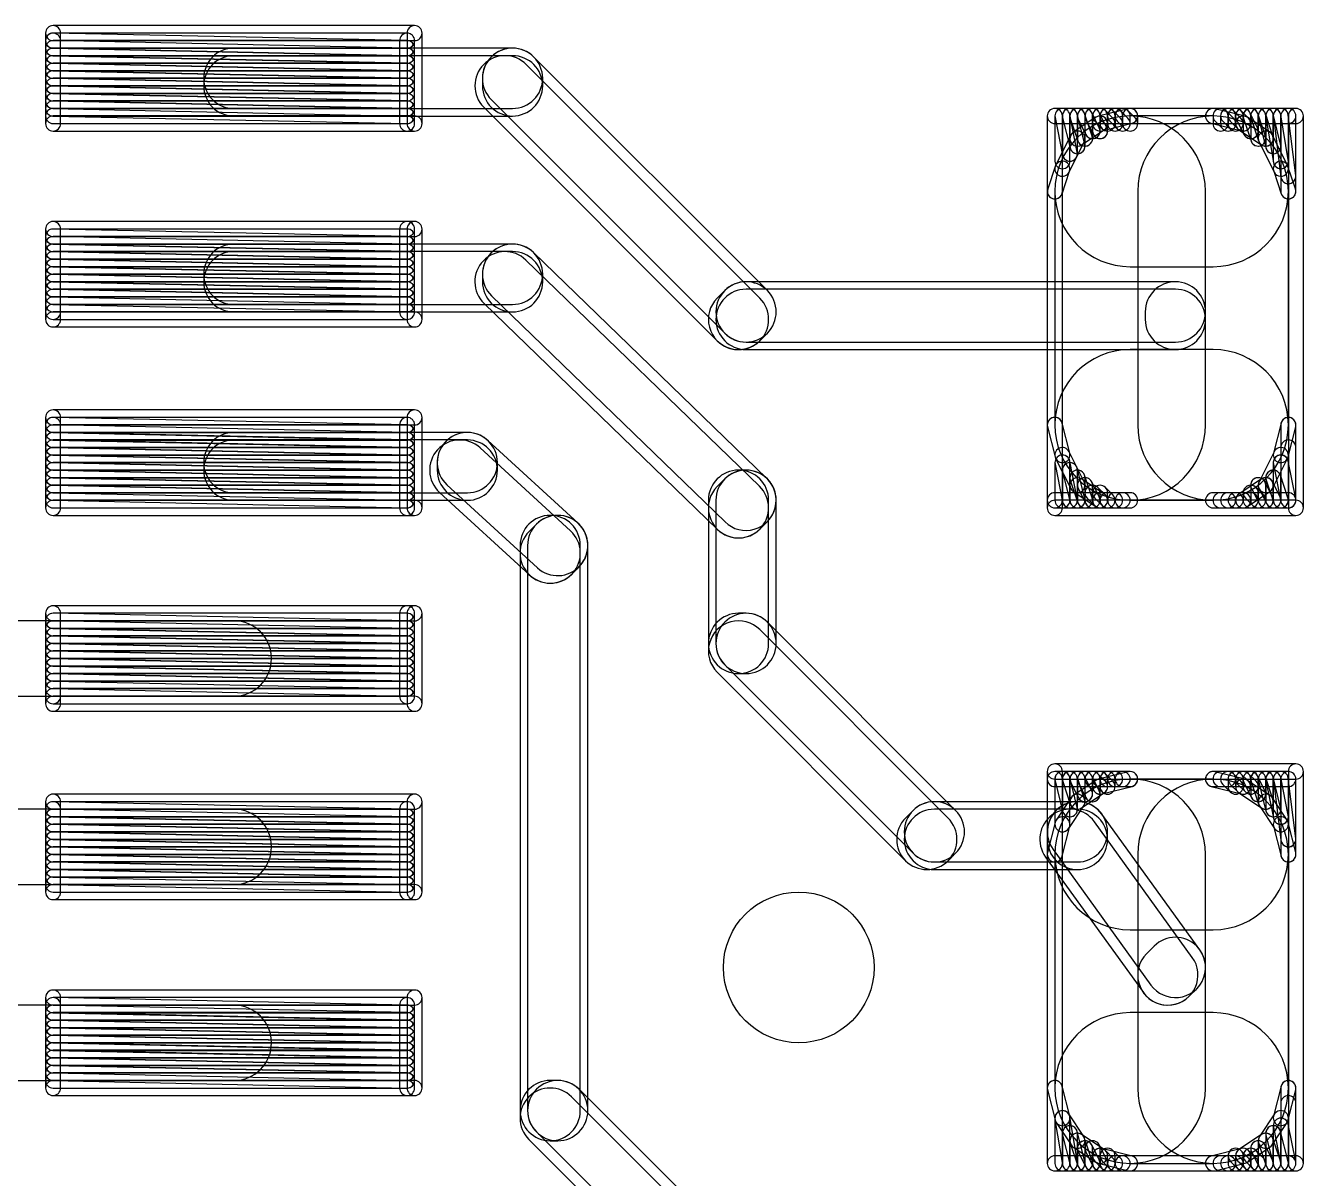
# Model space of a CAD drawing. Extents: x 2.7 to 76.1, y 3.1 to 47.6.
# Drawn here: x 13.598 to 17.907, y 15.383 to 19.269 of the extents above; entities that cross this region are included whole.
import ezdxf

# ---------------------------------------------------------------- set-up
doc = ezdxf.new("R2010")
doc.units = 0

msp = doc.modelspace()

# ---------------------------------------------------------------- linework, layer by layer
for points in [[(14.9098, 19.2691), (13.6906, 19.2691, 1), (13.6906, 19.21825), (14.9098, 19.21825, 1)], [(13.665175, 19.243675), (13.665175, 18.938875, 1), (13.716025, 18.938875), (13.716025, 19.243675, 1)], [(14.935225, 18.938875), (14.935225, 19.243675, 1), (14.884375, 19.243675), (14.884375, 18.938875, 1)], [(14.88494, 19.21829), (13.69114, 19.24369, 1), (13.690055, 19.192855), (14.883855, 19.167455, 1)], [(13.6906, 19.19285), (14.8844, 19.19285, 1), (14.8844, 19.2437), (13.6906, 19.2437, 1)], [(14.8844, 19.2437), (13.6906, 19.2437, 1), (13.6906, 19.19285), (14.8844, 19.19285, 1)], [(13.665175, 19.218275), (13.665175, 18.938875, 1), (13.716025, 18.938875), (13.716025, 19.218275, 1)], [(14.909825, 18.938875), (14.909825, 19.218275, 1), (14.858975, 19.218275), (14.858975, 18.938875, 1)], [(14.88494, 19.19289), (13.69114, 19.21829, 1), (13.690055, 19.167455), (14.883855, 19.142055, 1)], [(14.88494, 19.16749), (13.69114, 19.19289, 1), (13.690055, 19.142055), (14.883855, 19.116655, 1)], [(13.6906, 19.16745), (14.8844, 19.16745, 1), (14.8844, 19.2183), (13.6906, 19.2183, 1)], [(13.6906, 19.14205), (14.8844, 19.14205, 1), (14.8844, 19.1929), (13.6906, 19.1929, 1)], [(15.24, 19.1929), (14.3002, 19.1929, 1), (14.3002, 18.98965), (15.24, 18.98965, 1)], [(15.341625, 19.065875), (15.341625, 19.091275, 1), (15.138375, 19.091275), (15.138375, 19.065875, 1)], [(16.099255, 18.37573), (15.311855, 19.16313, 1), (15.16814, 19.019415), (15.95554, 18.232015, 1)], [(14.88494, 19.14209), (13.69114, 19.16749, 1), (13.690055, 19.116655), (14.883855, 19.091255, 1)], [(14.88494, 19.11669), (13.69114, 19.14209, 1), (13.690055, 19.091255), (14.883855, 19.065855, 1)], [(13.6906, 19.11665), (14.8844, 19.11665, 1), (14.8844, 19.1675), (13.6906, 19.1675, 1)], [(13.6906, 19.09125), (14.8844, 19.09125, 1), (14.8844, 19.1421), (13.6906, 19.1421, 1)], [(14.3002, 18.96425), (15.24, 18.96425, 1), (15.24, 19.1675), (14.3002, 19.1675, 1)], [(15.14274, 18.994015), (15.93014, 18.206615, 1), (16.073855, 18.35033), (15.286455, 19.13773, 1)], [(14.88494, 19.09129), (13.69114, 19.11669, 1), (13.690055, 19.065855), (14.883855, 19.040455, 1)], [(14.88494, 19.06589), (13.69114, 19.09129, 1), (13.690055, 19.040455), (14.883855, 19.015055, 1)], [(13.6906, 19.06585), (14.8844, 19.06585, 1), (14.8844, 19.1167), (13.6906, 19.1167, 1)], [(13.6906, 19.04045), (14.8844, 19.04045, 1), (14.8844, 19.0913), (13.6906, 19.0913, 1)], [(14.88494, 19.04049), (13.69114, 19.06589, 1), (13.690055, 19.015055), (14.883855, 18.989655, 1)], [(13.6906, 19.01505), (14.8844, 19.01505, 1), (14.8844, 19.0659), (13.6906, 19.0659, 1)], [(14.88494, 19.01509), (13.69114, 19.04049, 1), (13.690055, 18.989655), (14.883855, 18.964255, 1)], [(14.88494, 18.98969), (13.69114, 19.01509, 1), (13.690055, 18.964255), (14.883855, 18.938855, 1)], [(13.6906, 18.98965), (14.8844, 18.98965, 1), (14.8844, 19.0405), (13.6906, 19.0405, 1)], [(13.6906, 18.96425), (14.8844, 18.96425, 1), (14.8844, 19.0151), (13.6906, 19.0151, 1)], [(13.6906, 18.93885), (14.8844, 18.93885, 1), (14.8844, 18.9897), (13.6906, 18.9897, 1)], [(13.6906, 18.91345), (14.8844, 18.91345, 1), (14.8844, 18.9643), (13.6906, 18.9643, 1)], [(13.6906, 18.91345), (14.9098, 18.91345, 1), (14.9098, 18.9643), (13.6906, 18.9643, 1)], [(17.3228, 18.9897), (17.0688, 18.9897, 1), (17.0688, 18.93885), (17.3228, 18.93885, 1)], [(17.043375, 18.964275), (17.043375, 18.710275, 1), (17.094225, 18.710275), (17.094225, 18.964275, 1)], [(17.8816, 18.9897), (17.0688, 18.9897, 1), (17.0688, 18.93885), (17.8816, 18.93885, 1)], [(17.043375, 18.964275), (17.043375, 17.643475, 1), (17.094225, 17.643475), (17.094225, 18.964275, 1)], [(17.069265, 18.959285), (17.094665, 18.832285, 1), (17.14453, 18.84226), (17.11913, 18.96926, 1)], [(17.119625, 18.811875), (17.119625, 18.964275, 1), (17.068775, 18.964275), (17.068775, 18.811875, 1)], [(17.6022, 18.9643), (17.3228, 18.9643, 1), (17.3228, 18.45625), (17.6022, 18.45625, 1)], [(17.068775, 18.710275), (17.068775, 17.922875, 1), (17.576825, 17.922875), (17.576825, 18.710275, 1)], [(17.09493, 18.958105), (17.12033, 18.856505, 1), (17.169665, 18.86884), (17.144265, 18.97044, 1)], [(17.145025, 18.837275), (17.145025, 18.964275, 1), (17.094175, 18.964275), (17.094175, 18.837275, 1)], [(17.120875, 18.95623), (17.146275, 18.88003, 1), (17.19452, 18.896115), (17.16912, 18.972315, 1)], [(17.170425, 18.862675), (17.170425, 18.964275, 1), (17.119575, 18.964275), (17.119575, 18.862675, 1)], [(17.1591, 18.86692), (17.2353, 18.91772, 1), (17.207095, 18.960025), (17.130895, 18.909225, 1)], [(17.147655, 18.9529), (17.173055, 18.9021, 1), (17.21854, 18.924845), (17.19314, 18.975645, 1)], [(17.195825, 18.888075), (17.195825, 18.964275, 1), (17.144975, 18.964275), (17.144975, 18.888075, 1)], [(17.173055, 18.9529), (17.198455, 18.9021, 1), (17.24394, 18.924845), (17.21854, 18.975645, 1)], [(17.221225, 18.913475), (17.221225, 18.964275, 1), (17.170375, 18.964275), (17.170375, 18.913475, 1)], [(17.227365, 18.914205), (17.328965, 18.939605, 1), (17.31663, 18.98894), (17.21503, 18.96354, 1)], [(17.20322, 18.946295), (17.22862, 18.920895, 1), (17.264575, 18.95685), (17.239175, 18.98225, 1)], [(17.246625, 18.913475), (17.246625, 18.964275, 1), (17.195775, 18.964275), (17.195775, 18.913475, 1)], [(17.22862, 18.946295), (17.25402, 18.920895, 1), (17.289975, 18.95685), (17.264575, 18.98225, 1)], [(17.272025, 18.938875), (17.272025, 18.964275, 1), (17.221175, 18.964275), (17.221175, 18.938875, 1)], [(17.25402, 18.946295), (17.27942, 18.920895, 1), (17.315375, 18.95685), (17.289975, 18.98225, 1)], [(17.297425, 18.938875), (17.297425, 18.964275, 1), (17.246575, 18.964275), (17.246575, 18.938875, 1)], [(17.27942, 18.946295), (17.30482, 18.920895, 1), (17.340775, 18.95685), (17.315375, 18.98225, 1)], [(17.322825, 18.938875), (17.322825, 18.964275, 1), (17.271975, 18.964275), (17.271975, 18.938875, 1)], [(17.348225, 18.938875), (17.348225, 18.964275, 1), (17.297375, 18.964275), (17.297375, 18.938875, 1)], [(17.856225, 17.922875), (17.856225, 18.710275, 1), (17.348175, 18.710275), (17.348175, 17.922875, 1)], [(17.59603, 18.939605), (17.69763, 18.914205, 1), (17.709965, 18.96354), (17.608365, 18.98894, 1)], [(17.8562, 18.9897), (17.6022, 18.9897, 1), (17.6022, 18.93885), (17.8562, 18.93885, 1)], [(17.60962, 18.946295), (17.63502, 18.920895, 1), (17.670975, 18.95685), (17.645575, 18.98225, 1)], [(17.653025, 18.938875), (17.653025, 18.964275, 1), (17.602175, 18.964275), (17.602175, 18.938875, 1)], [(17.63502, 18.946295), (17.66042, 18.920895, 1), (17.696375, 18.95685), (17.670975, 18.98225, 1)], [(17.678425, 18.938875), (17.678425, 18.964275, 1), (17.627575, 18.964275), (17.627575, 18.938875, 1)], [(17.66042, 18.946295), (17.68582, 18.920895, 1), (17.721775, 18.95685), (17.696375, 18.98225, 1)], [(17.703825, 18.938875), (17.703825, 18.964275, 1), (17.652975, 18.964275), (17.652975, 18.938875, 1)], [(17.681055, 18.9529), (17.706455, 18.9021, 1), (17.75194, 18.924845), (17.72654, 18.975645, 1)], [(17.729225, 18.938875), (17.729225, 18.964275, 1), (17.678375, 18.964275), (17.678375, 18.938875, 1)], [(17.689695, 18.91772), (17.765895, 18.86692, 1), (17.7941, 18.909225), (17.7179, 18.960025, 1)], [(17.705075, 18.95623), (17.730475, 18.88003, 1), (17.77872, 18.896115), (17.75332, 18.972315, 1)], [(17.754625, 18.913475), (17.754625, 18.964275, 1), (17.703775, 18.964275), (17.703775, 18.913475, 1)], [(17.730475, 18.95623), (17.755875, 18.88003, 1), (17.80412, 18.896115), (17.77872, 18.972315, 1)], [(17.780025, 18.888075), (17.780025, 18.964275, 1), (17.729175, 18.964275), (17.729175, 18.888075, 1)], [(17.75533, 18.958105), (17.78073, 18.856505, 1), (17.830065, 18.86884), (17.804665, 18.97044, 1)], [(17.805425, 18.888075), (17.805425, 18.964275, 1), (17.754575, 18.964275), (17.754575, 18.888075, 1)], [(17.78032, 18.960095), (17.80572, 18.807695, 1), (17.855875, 18.81605), (17.830475, 18.96845, 1)], [(17.830825, 18.862675), (17.830825, 18.964275, 1), (17.779975, 18.964275), (17.779975, 18.862675, 1)], [(17.80557, 18.96112), (17.83097, 18.75792, 1), (17.881425, 18.764225), (17.856025, 18.967425, 1)], [(17.856225, 18.811875), (17.856225, 18.964275, 1), (17.805375, 18.964275), (17.805375, 18.811875, 1)], [(17.881625, 18.761075), (17.881625, 18.964275, 1), (17.830775, 18.964275), (17.830775, 18.761075, 1)], [(17.881625, 18.710275), (17.881625, 18.964275, 1), (17.830775, 18.964275), (17.830775, 18.710275, 1)], [(17.907025, 17.643475), (17.907025, 18.964275, 1), (17.856175, 18.964275), (17.856175, 17.643475, 1)], [(17.11694, 18.7751), (17.16774, 18.8767, 1), (17.122255, 18.899445), (17.071455, 18.797845, 1)], [(17.757255, 18.8767), (17.808055, 18.7751, 1), (17.85354, 18.797845), (17.80274, 18.899445, 1)], [(17.09292, 18.70223), (17.11832, 18.77843, 1), (17.070075, 18.794515), (17.044675, 18.718315, 1)], [(17.806675, 18.77843), (17.832075, 18.70223, 1), (17.88032, 18.718315), (17.85492, 18.794515, 1)], [(14.88494, 18.55789), (13.69114, 18.58329, 1), (13.690055, 18.532455), (14.883855, 18.507055, 1)], [(14.8844, 18.6087), (13.6906, 18.6087, 1), (13.6906, 18.55785), (14.8844, 18.55785, 1)], [(13.665175, 18.583275), (13.665175, 18.303875, 1), (13.716025, 18.303875), (13.716025, 18.583275, 1)], [(14.9098, 18.6087), (13.6906, 18.6087, 1), (13.6906, 18.55785), (14.9098, 18.55785, 1)], [(13.665175, 18.583275), (13.665175, 18.278475, 1), (13.716025, 18.278475), (13.716025, 18.583275, 1)], [(13.6906, 18.53245), (14.8844, 18.53245, 1), (14.8844, 18.5833), (13.6906, 18.5833, 1)], [(14.909825, 18.303875), (14.909825, 18.583275, 1), (14.858975, 18.583275), (14.858975, 18.303875, 1)], [(14.935225, 18.278475), (14.935225, 18.583275, 1), (14.884375, 18.583275), (14.884375, 18.278475, 1)], [(14.88494, 18.53249), (13.69114, 18.55789, 1), (13.690055, 18.507055), (14.883855, 18.481655, 1)], [(14.88494, 18.50709), (13.69114, 18.53249, 1), (13.690055, 18.481655), (14.883855, 18.456255, 1)], [(13.6906, 18.50705), (14.8844, 18.50705, 1), (14.8844, 18.5579), (13.6906, 18.5579, 1)], [(13.6906, 18.48165), (14.8844, 18.48165, 1), (14.8844, 18.5325), (13.6906, 18.5325, 1)], [(15.24, 18.5325), (14.3002, 18.5325, 1), (14.3002, 18.32925), (15.24, 18.32925, 1)], [(16.09807, 17.7419), (15.31067, 18.5039, 1), (15.169325, 18.357845), (15.956725, 17.595845, 1)], [(15.341625, 18.405475), (15.341625, 18.430875, 1), (15.138375, 18.430875), (15.138375, 18.405475, 1)], [(14.88494, 18.48169), (13.69114, 18.50709, 1), (13.690055, 18.456255), (14.883855, 18.430855, 1)], [(13.6906, 18.45625), (14.8844, 18.45625, 1), (14.8844, 18.5071), (13.6906, 18.5071, 1)], [(14.3002, 18.30385), (15.24, 18.30385, 1), (15.24, 18.5071), (14.3002, 18.5071, 1)], [(15.143925, 18.332445), (15.931325, 17.570445, 1), (16.07267, 17.7165), (15.28527, 18.4785, 1)], [(14.88494, 18.45629), (13.69114, 18.48169, 1), (13.690055, 18.430855), (14.883855, 18.405455, 1)], [(14.88494, 18.43089), (13.69114, 18.45629, 1), (13.690055, 18.405455), (14.883855, 18.380055, 1)], [(13.6906, 18.43085), (14.8844, 18.43085, 1), (14.8844, 18.4817), (13.6906, 18.4817, 1)], [(14.8844, 18.4817), (13.6906, 18.4817, 1), (13.6906, 18.43085), (14.8844, 18.43085, 1)], [(13.6906, 18.43085), (14.8844, 18.43085, 1), (14.8844, 18.4817), (13.6906, 18.4817, 1)], [(13.6906, 18.40545), (14.8844, 18.40545, 1), (14.8844, 18.4563), (13.6906, 18.4563, 1)], [(14.88494, 18.40549), (13.69114, 18.43089, 1), (13.690055, 18.380055), (14.883855, 18.354655, 1)], [(14.88494, 18.38009), (13.69114, 18.40549, 1), (13.690055, 18.354655), (14.883855, 18.329255, 1)], [(13.6906, 18.38005), (14.8844, 18.38005, 1), (14.8844, 18.4309), (13.6906, 18.4309, 1)], [(13.6906, 18.35465), (14.8844, 18.35465, 1), (14.8844, 18.4055), (13.6906, 18.4055, 1)], [(16.073855, 18.206615), (16.099255, 18.232015, 1), (15.95554, 18.37573), (15.93014, 18.35033, 1)], [(17.4752, 18.4055), (16.0274, 18.4055, 1), (16.0274, 18.20225), (17.4752, 18.20225, 1)], [(17.576825, 18.278475), (17.576825, 18.303875, 1), (17.373575, 18.303875), (17.373575, 18.278475, 1)], [(14.88494, 18.35469), (13.69114, 18.38009, 1), (13.690055, 18.329255), (14.883855, 18.303855, 1)], [(13.6906, 18.32925), (14.8844, 18.32925, 1), (14.8844, 18.3801), (13.6906, 18.3801, 1)], [(16.0274, 18.17685), (17.4752, 18.17685, 1), (17.4752, 18.3801), (16.0274, 18.3801, 1)], [(13.6906, 18.30385), (14.8844, 18.30385, 1), (14.8844, 18.3547), (13.6906, 18.3547, 1)], [(13.6906, 18.27845), (14.8844, 18.27845, 1), (14.8844, 18.3293), (13.6906, 18.3293, 1)], [(13.6906, 18.25305), (14.9098, 18.25305, 1), (14.9098, 18.3039), (13.6906, 18.3039, 1)], [(17.3228, 17.66885), (17.6022, 17.66885, 1), (17.6022, 18.1769), (17.3228, 18.1769, 1)], [(14.9098, 17.9737), (13.6906, 17.9737, 1), (13.6906, 17.92285), (14.9098, 17.92285, 1)], [(13.665175, 17.948275), (13.665175, 17.643475, 1), (13.716025, 17.643475), (13.716025, 17.948275, 1)], [(14.935225, 17.643475), (14.935225, 17.948275, 1), (14.884375, 17.948275), (14.884375, 17.643475, 1)], [(14.88494, 17.92289), (13.69114, 17.94829, 1), (13.690055, 17.897455), (14.883855, 17.872055, 1)], [(13.6906, 17.89745), (14.8844, 17.89745, 1), (14.8844, 17.9483), (13.6906, 17.9483, 1)], [(14.8844, 17.9483), (13.6906, 17.9483, 1), (13.6906, 17.89745), (14.8844, 17.89745, 1)], [(13.665175, 17.922875), (13.665175, 17.643475, 1), (13.716025, 17.643475), (13.716025, 17.922875, 1)], [(14.909825, 17.643475), (14.909825, 17.922875, 1), (14.858975, 17.922875), (14.858975, 17.643475, 1)], [(17.118865, 17.82744), (17.093465, 17.92904, 1), (17.04413, 17.916705), (17.06953, 17.815105, 1)], [(17.043375, 17.922875), (17.043375, 17.668875, 1), (17.094225, 17.668875), (17.094225, 17.922875, 1)], [(17.83153, 17.92904), (17.80613, 17.82744, 1), (17.855465, 17.815105), (17.880865, 17.916705, 1)], [(17.881625, 17.668875), (17.881625, 17.922875, 1), (17.830775, 17.922875), (17.830775, 17.668875, 1)], [(14.88494, 17.89749), (13.69114, 17.92289, 1), (13.690055, 17.872055), (14.883855, 17.846655, 1)], [(14.88494, 17.87209), (13.69114, 17.89749, 1), (13.690055, 17.846655), (14.883855, 17.821255, 1)], [(13.6906, 17.87205), (14.8844, 17.87205, 1), (14.8844, 17.9229), (13.6906, 17.9229, 1)], [(13.6906, 17.84665), (14.8844, 17.84665, 1), (14.8844, 17.8975), (13.6906, 17.8975, 1)], [(15.0876, 17.8975), (14.3002, 17.8975, 1), (14.3002, 17.69425), (15.0876, 17.69425, 1)], [(15.46107, 17.591385), (15.15627, 17.870785, 1), (15.018925, 17.72096), (15.323725, 17.44156, 1)], [(15.189225, 17.770475), (15.189225, 17.795875, 1), (14.985975, 17.795875), (14.985975, 17.770475, 1)], [(14.88494, 17.84669), (13.69114, 17.87209, 1), (13.690055, 17.821255), (14.883855, 17.795855, 1)], [(14.88494, 17.82129), (13.69114, 17.84669, 1), (13.690055, 17.795855), (14.883855, 17.770455, 1)], [(13.6906, 17.82125), (14.8844, 17.82125, 1), (14.8844, 17.8721), (13.6906, 17.8721, 1)], [(13.6906, 17.79585), (14.8844, 17.79585, 1), (14.8844, 17.8467), (13.6906, 17.8467, 1)], [(14.3002, 17.66885), (15.0876, 17.66885, 1), (15.0876, 17.8721), (14.3002, 17.8721, 1)], [(14.993525, 17.69556), (15.298325, 17.41616, 1), (15.43567, 17.565985), (15.13087, 17.845385, 1)], [(17.16774, 17.731045), (17.11694, 17.832645, 1), (17.071455, 17.8099), (17.122255, 17.7083, 1)], [(17.808055, 17.832645), (17.757255, 17.731045, 1), (17.80274, 17.7083), (17.85354, 17.8099, 1)], [(17.881625, 17.668875), (17.881625, 17.846675, 1), (17.830775, 17.846675), (17.830775, 17.668875, 1)], [(14.88494, 17.79589), (13.69114, 17.82129, 1), (13.690055, 17.770455), (14.883855, 17.745055, 1)], [(13.6906, 17.77045), (14.8844, 17.77045, 1), (14.8844, 17.8213), (13.6906, 17.8213, 1)], [(17.069265, 17.790885), (17.094665, 17.663885, 1), (17.14453, 17.67386), (17.11913, 17.80086, 1)], [(17.119625, 17.668875), (17.119625, 17.795875, 1), (17.068775, 17.795875), (17.068775, 17.668875, 1)], [(17.805865, 17.790885), (17.831265, 17.663885, 1), (17.88113, 17.67386), (17.85573, 17.80086, 1)], [(17.856225, 17.668875), (17.856225, 17.795875, 1), (17.805375, 17.795875), (17.805375, 17.668875, 1)], [(14.88494, 17.77049), (13.69114, 17.79589, 1), (13.690055, 17.745055), (14.883855, 17.719655, 1)], [(14.88494, 17.74509), (13.69114, 17.77049, 1), (13.690055, 17.719655), (14.883855, 17.694255, 1)], [(13.6906, 17.74505), (14.8844, 17.74505, 1), (14.8844, 17.7959), (13.6906, 17.7959, 1)], [(13.6906, 17.71965), (14.8844, 17.71965, 1), (14.8844, 17.7705), (13.6906, 17.7705, 1)], [(15.900375, 17.668875), (15.900375, 17.186275, 1), (16.103625, 17.186275), (16.103625, 17.668875, 1)], [(16.073855, 17.571615), (16.099255, 17.597015, 1), (15.95554, 17.74073), (15.93014, 17.71533, 1)], [(16.129025, 17.186275), (16.129025, 17.668875, 1), (15.925775, 17.668875), (15.925775, 17.186275, 1)], [(17.09493, 17.764305), (17.12033, 17.662705, 1), (17.169665, 17.67504), (17.144265, 17.77664, 1)], [(17.145025, 17.668875), (17.145025, 17.770475, 1), (17.094175, 17.770475), (17.094175, 17.668875, 1)], [(17.120875, 17.73703), (17.146275, 17.66083, 1), (17.19452, 17.676915), (17.16912, 17.753115, 1)], [(17.170425, 17.668875), (17.170425, 17.745075, 1), (17.119575, 17.745075), (17.119575, 17.668875, 1)], [(17.781275, 17.73703), (17.806675, 17.66083, 1), (17.85492, 17.676915), (17.82952, 17.753115, 1)], [(17.830825, 17.668875), (17.830825, 17.745075, 1), (17.779975, 17.745075), (17.779975, 17.668875, 1)], [(14.88494, 17.71969), (13.69114, 17.74509, 1), (13.690055, 17.694255), (14.883855, 17.668855, 1)], [(14.88494, 17.69429), (13.69114, 17.71969, 1), (13.690055, 17.668855), (14.883855, 17.643455, 1)], [(13.6906, 17.69425), (14.8844, 17.69425, 1), (14.8844, 17.7451), (13.6906, 17.7451, 1)], [(13.6906, 17.66885), (14.8844, 17.66885, 1), (14.8844, 17.7197), (13.6906, 17.7197, 1)], [(17.2353, 17.690025), (17.1591, 17.740825, 1), (17.130895, 17.69852), (17.207095, 17.64772, 1)], [(17.147655, 17.7083), (17.173055, 17.6575, 1), (17.21854, 17.680245), (17.19314, 17.731045, 1)], [(17.195825, 17.668875), (17.195825, 17.719675, 1), (17.144975, 17.719675), (17.144975, 17.668875, 1)], [(17.17782, 17.676295), (17.20322, 17.650895, 1), (17.239175, 17.68685), (17.213775, 17.71225, 1)], [(17.221225, 17.668875), (17.221225, 17.694275, 1), (17.170375, 17.694275), (17.170375, 17.668875, 1)], [(17.20322, 17.676295), (17.22862, 17.650895, 1), (17.264575, 17.68685), (17.239175, 17.71225, 1)], [(17.246625, 17.668875), (17.246625, 17.694275, 1), (17.195775, 17.694275), (17.195775, 17.668875, 1)], [(17.765895, 17.740825), (17.689695, 17.690025, 1), (17.7179, 17.64772), (17.7941, 17.69852, 1)], [(17.71122, 17.676295), (17.73662, 17.650895, 1), (17.772575, 17.68685), (17.747175, 17.71225, 1)], [(17.754625, 17.668875), (17.754625, 17.694275, 1), (17.703775, 17.694275), (17.703775, 17.668875, 1)], [(17.731855, 17.7083), (17.757255, 17.6575, 1), (17.80274, 17.680245), (17.77734, 17.731045, 1)], [(17.780025, 17.668875), (17.780025, 17.719675, 1), (17.729175, 17.719675), (17.729175, 17.668875, 1)], [(17.757255, 17.7083), (17.782655, 17.6575, 1), (17.82814, 17.680245), (17.80274, 17.731045, 1)], [(17.805425, 17.668875), (17.805425, 17.719675, 1), (17.754575, 17.719675), (17.754575, 17.668875, 1)], [(13.6906, 17.64345), (14.8844, 17.64345, 1), (14.8844, 17.6943), (13.6906, 17.6943, 1)], [(13.6906, 17.61805), (14.8844, 17.61805, 1), (14.8844, 17.6689), (13.6906, 17.6689, 1)], [(13.6906, 17.61805), (14.9098, 17.61805, 1), (14.9098, 17.6689), (13.6906, 17.6689, 1)], [(17.0688, 17.64345), (17.3228, 17.64345, 1), (17.3228, 17.6943), (17.0688, 17.6943, 1)], [(17.0688, 17.61805), (17.8816, 17.61805, 1), (17.8816, 17.6689), (17.0688, 17.6689, 1)], [(17.3228, 17.6943), (17.2212, 17.6943, 1), (17.2212, 17.64345), (17.3228, 17.64345, 1)], [(17.2466, 17.64345), (17.272, 17.64345, 1), (17.272, 17.6943), (17.2466, 17.6943, 1)], [(17.272, 17.64345), (17.2974, 17.64345, 1), (17.2974, 17.6943), (17.272, 17.6943, 1)], [(17.2974, 17.64345), (17.3228, 17.64345, 1), (17.3228, 17.6943), (17.2974, 17.6943, 1)], [(17.7038, 17.6943), (17.6022, 17.6943, 1), (17.6022, 17.64345), (17.7038, 17.64345, 1)], [(17.6022, 17.64345), (17.8562, 17.64345, 1), (17.8562, 17.6943), (17.6022, 17.6943, 1)], [(17.6276, 17.64345), (17.653, 17.64345, 1), (17.653, 17.6943), (17.6276, 17.6943, 1)], [(17.653, 17.64345), (17.6784, 17.64345, 1), (17.6784, 17.6943), (17.653, 17.6943, 1)], [(17.6784, 17.64345), (17.7038, 17.64345, 1), (17.7038, 17.6943), (17.6784, 17.6943, 1)], [(17.7038, 17.64345), (17.7292, 17.64345, 1), (17.7292, 17.6943), (17.7038, 17.6943, 1)], [(15.265375, 17.516475), (15.265375, 15.611475, 1), (15.468625, 15.611475), (15.468625, 17.516475, 1)], [(15.438855, 17.419215), (15.464255, 17.444615, 1), (15.32054, 17.58833), (15.29514, 17.56293, 1)], [(15.494025, 15.611475), (15.494025, 17.516475, 1), (15.290775, 17.516475), (15.290775, 15.611475, 1)], [(14.88494, 17.26249), (13.69114, 17.28789, 1), (13.690055, 17.237055), (14.883855, 17.211655, 1)], [(14.8844, 17.3133), (13.6906, 17.3133, 1), (13.6906, 17.26245), (14.8844, 17.26245, 1)], [(13.665175, 17.287875), (13.665175, 17.008475, 1), (13.716025, 17.008475), (13.716025, 17.287875, 1)], [(14.9098, 17.3133), (13.6906, 17.3133, 1), (13.6906, 17.26245), (14.9098, 17.26245, 1)], [(13.665175, 17.287875), (13.665175, 16.983075, 1), (13.716025, 16.983075), (13.716025, 17.287875, 1)], [(13.6906, 17.23705), (14.8844, 17.23705, 1), (14.8844, 17.2879), (13.6906, 17.2879, 1)], [(14.909825, 17.008475), (14.909825, 17.287875, 1), (14.858975, 17.287875), (14.858975, 17.008475, 1)], [(14.935225, 16.983075), (14.935225, 17.287875, 1), (14.884375, 17.287875), (14.884375, 16.983075, 1)], [(16.002, 17.08465), (16.0274, 17.08465, 1), (16.0274, 17.2879), (16.002, 17.2879, 1)], [(16.734255, 16.62313), (16.099255, 17.25813, 1), (15.95554, 17.114415), (16.59054, 16.479415, 1)], [(14.3002, 17.2625), (12.7, 17.2625, 1), (12.7, 17.00845), (14.3002, 17.00845, 1)], [(14.88494, 17.23709), (13.69114, 17.26249, 1), (13.690055, 17.211655), (14.883855, 17.186255, 1)], [(14.88494, 17.21169), (13.69114, 17.23709, 1), (13.690055, 17.186255), (14.883855, 17.160855, 1)], [(13.6906, 17.21165), (14.8844, 17.21165, 1), (14.8844, 17.2625), (13.6906, 17.2625, 1)], [(13.6906, 17.18625), (14.8844, 17.18625, 1), (14.8844, 17.2371), (13.6906, 17.2371, 1)], [(15.93014, 17.089015), (16.56514, 16.454015, 1), (16.708855, 16.59773), (16.073855, 17.23273, 1)], [(14.88494, 17.18629), (13.69114, 17.21169, 1), (13.690055, 17.160855), (14.883855, 17.135455, 1)], [(13.6906, 17.16085), (14.8844, 17.16085, 1), (14.8844, 17.2117), (13.6906, 17.2117, 1)], [(14.88494, 17.16089), (13.69114, 17.18629, 1), (13.690055, 17.135455), (14.883855, 17.110055, 1)], [(14.88494, 17.13549), (13.69114, 17.16089, 1), (13.690055, 17.110055), (14.883855, 17.084655, 1)], [(13.6906, 17.13545), (14.8844, 17.13545, 1), (14.8844, 17.1863), (13.6906, 17.1863, 1)], [(13.6906, 17.11005), (14.8844, 17.11005, 1), (14.8844, 17.1609), (13.6906, 17.1609, 1)], [(14.88494, 17.11009), (13.69114, 17.13549, 1), (13.690055, 17.084655), (14.883855, 17.059255, 1)], [(14.88494, 17.08469), (13.69114, 17.11009, 1), (13.690055, 17.059255), (14.883855, 17.033855, 1)], [(13.6906, 17.08465), (14.8844, 17.08465, 1), (14.8844, 17.1355), (13.6906, 17.1355, 1)], [(13.6906, 17.05925), (14.8844, 17.05925, 1), (14.8844, 17.1101), (13.6906, 17.1101, 1)], [(14.8844, 17.1101), (13.6906, 17.1101, 1), (13.6906, 17.05925), (14.8844, 17.05925, 1)], [(13.6906, 17.05925), (14.8844, 17.05925, 1), (14.8844, 17.1101), (13.6906, 17.1101, 1)], [(14.88494, 17.05929), (13.69114, 17.08469, 1), (13.690055, 17.033855), (14.883855, 17.008455, 1)], [(13.6906, 17.03385), (14.8844, 17.03385, 1), (14.8844, 17.0847), (13.6906, 17.0847, 1)], [(13.6906, 17.00845), (14.8844, 17.00845, 1), (14.8844, 17.0593), (13.6906, 17.0593, 1)], [(13.6906, 16.98305), (14.8844, 16.98305, 1), (14.8844, 17.0339), (13.6906, 17.0339, 1)], [(13.6906, 16.95765), (14.9098, 16.95765, 1), (14.9098, 17.0085), (13.6906, 17.0085, 1)], [(17.8816, 16.7799), (17.0688, 16.7799, 1), (17.0688, 16.72905), (17.8816, 16.72905, 1)], [(17.043375, 16.754475), (17.043375, 15.433675, 1), (17.094225, 15.433675), (17.094225, 16.754475, 1)], [(17.907025, 15.433675), (17.907025, 16.754475, 1), (17.856175, 16.754475), (17.856175, 15.433675, 1)], [(17.3228, 16.7545), (17.0688, 16.7545, 1), (17.0688, 16.70365), (17.3228, 16.70365, 1)], [(17.043375, 16.729075), (17.043375, 16.475075, 1), (17.094225, 16.475075), (17.094225, 16.729075, 1)], [(17.06953, 16.722905), (17.09493, 16.621305, 1), (17.144265, 16.63364), (17.118865, 16.73524, 1)], [(17.119625, 16.576675), (17.119625, 16.729075, 1), (17.068775, 16.729075), (17.068775, 16.576675, 1)], [(17.6022, 16.7291), (17.3228, 16.7291, 1), (17.3228, 16.22105), (17.6022, 16.22105, 1)], [(17.068775, 16.475075), (17.068775, 15.687675, 1), (17.576825, 15.687675), (17.576825, 16.475075, 1)], [(17.095475, 16.72103), (17.120875, 16.64483, 1), (17.16912, 16.660915), (17.14372, 16.737115, 1)], [(17.145025, 16.627475), (17.145025, 16.729075, 1), (17.094175, 16.729075), (17.094175, 16.627475, 1)], [(17.122255, 16.7177), (17.147655, 16.6669, 1), (17.19314, 16.689645), (17.16774, 16.740445, 1)], [(17.170425, 16.652875), (17.170425, 16.729075, 1), (17.119575, 16.729075), (17.119575, 16.652875, 1)], [(17.1591, 16.63172), (17.2353, 16.68252, 1), (17.207095, 16.724825), (17.130895, 16.674025, 1)], [(17.147655, 16.7177), (17.173055, 16.6669, 1), (17.21854, 16.689645), (17.19314, 16.740445, 1)], [(17.195825, 16.678275), (17.195825, 16.729075, 1), (17.144975, 16.729075), (17.144975, 16.678275, 1)], [(17.17782, 16.711095), (17.20322, 16.685695, 1), (17.239175, 16.72165), (17.213775, 16.74705, 1)], [(17.221225, 16.678275), (17.221225, 16.729075, 1), (17.170375, 16.729075), (17.170375, 16.678275, 1)], [(17.227365, 16.679005), (17.328965, 16.704405, 1), (17.31663, 16.75374), (17.21503, 16.72834, 1)], [(17.20322, 16.711095), (17.22862, 16.685695, 1), (17.264575, 16.72165), (17.239175, 16.74705, 1)], [(17.246625, 16.703675), (17.246625, 16.729075, 1), (17.195775, 16.729075), (17.195775, 16.703675, 1)], [(17.272025, 16.703675), (17.272025, 16.729075, 1), (17.221175, 16.729075), (17.221175, 16.703675, 1)], [(17.2466, 16.70365), (17.272, 16.70365, 1), (17.272, 16.7545), (17.2466, 16.7545, 1)], [(17.272, 16.70365), (17.2974, 16.70365, 1), (17.2974, 16.7545), (17.272, 16.7545, 1)], [(17.2974, 16.70365), (17.3228, 16.70365, 1), (17.3228, 16.7545), (17.2974, 16.7545, 1)], [(17.856225, 15.687675), (17.856225, 16.475075, 1), (17.348175, 16.475075), (17.348175, 15.687675, 1)], [(17.59603, 16.704405), (17.69763, 16.679005, 1), (17.709965, 16.72834), (17.608365, 16.75374, 1)], [(17.8562, 16.7545), (17.6022, 16.7545, 1), (17.6022, 16.70365), (17.8562, 16.70365, 1)], [(17.6276, 16.70365), (17.653, 16.70365, 1), (17.653, 16.7545), (17.6276, 16.7545, 1)], [(17.63502, 16.711095), (17.66042, 16.685695, 1), (17.696375, 16.72165), (17.670975, 16.74705, 1)], [(17.66042, 16.711095), (17.68582, 16.685695, 1), (17.721775, 16.72165), (17.696375, 16.74705, 1)], [(17.703825, 16.703675), (17.703825, 16.729075, 1), (17.652975, 16.729075), (17.652975, 16.703675, 1)], [(17.68582, 16.711095), (17.71122, 16.685695, 1), (17.747175, 16.72165), (17.721775, 16.74705, 1)], [(17.729225, 16.703675), (17.729225, 16.729075, 1), (17.678375, 16.729075), (17.678375, 16.703675, 1)], [(17.689695, 16.68252), (17.765895, 16.63172, 1), (17.7941, 16.674025), (17.7179, 16.724825, 1)], [(17.706455, 16.7177), (17.731855, 16.6669, 1), (17.77734, 16.689645), (17.75194, 16.740445, 1)], [(17.754625, 16.703675), (17.754625, 16.729075, 1), (17.703775, 16.729075), (17.703775, 16.703675, 1)], [(17.730475, 16.72103), (17.755875, 16.64483, 1), (17.80412, 16.660915), (17.77872, 16.737115, 1)], [(17.780025, 16.678275), (17.780025, 16.729075, 1), (17.729175, 16.729075), (17.729175, 16.678275, 1)], [(17.75533, 16.722905), (17.78073, 16.621305, 1), (17.830065, 16.63364), (17.804665, 16.73524, 1)], [(17.805425, 16.652875), (17.805425, 16.729075, 1), (17.754575, 16.729075), (17.754575, 16.652875, 1)], [(17.780465, 16.724085), (17.805865, 16.597085, 1), (17.85573, 16.60706), (17.83033, 16.73406, 1)], [(17.830825, 16.627475), (17.830825, 16.729075, 1), (17.779975, 16.729075), (17.779975, 16.627475, 1)], [(17.80557, 16.72592), (17.83097, 16.52272, 1), (17.881425, 16.529025), (17.856025, 16.732225, 1)], [(17.856225, 16.602075), (17.856225, 16.729075, 1), (17.805375, 16.729075), (17.805375, 16.602075, 1)], [(17.881625, 16.525875), (17.881625, 16.729075, 1), (17.830775, 16.729075), (17.830775, 16.525875, 1)], [(17.881625, 16.475075), (17.881625, 16.729075, 1), (17.830775, 16.729075), (17.830775, 16.475075, 1)], [(14.9098, 16.6783), (13.6906, 16.6783, 1), (13.6906, 16.62745), (14.9098, 16.62745, 1)], [(13.665175, 16.652875), (13.665175, 16.348075, 1), (13.716025, 16.348075), (13.716025, 16.652875, 1)], [(14.935225, 16.348075), (14.935225, 16.652875, 1), (14.884375, 16.652875), (14.884375, 16.348075, 1)], [(17.11535, 16.56257), (17.16615, 16.63877, 1), (17.123845, 16.666975), (17.073045, 16.590775, 1)], [(17.758845, 16.63877), (17.809645, 16.56257, 1), (17.85195, 16.590775), (17.80115, 16.666975, 1)], [(14.88494, 16.62749), (13.69114, 16.65289, 1), (13.690055, 16.602055), (14.883855, 16.576655, 1)], [(13.6906, 16.60205), (14.8844, 16.60205, 1), (14.8844, 16.6529), (13.6906, 16.6529, 1)], [(14.8844, 16.6529), (13.6906, 16.6529, 1), (13.6906, 16.60205), (14.8844, 16.60205, 1)], [(13.665175, 16.627475), (13.665175, 16.348075, 1), (13.716025, 16.348075), (13.716025, 16.627475, 1)], [(14.909825, 16.348075), (14.909825, 16.627475, 1), (14.858975, 16.627475), (14.858975, 16.348075, 1)], [(16.708855, 16.454015), (16.734255, 16.479415, 1), (16.59054, 16.62313), (16.56514, 16.59773, 1)], [(17.145, 16.6529), (16.6624, 16.6529, 1), (16.6624, 16.44965), (17.145, 16.44965, 1)], [(17.557585, 16.153575), (17.227385, 16.610775, 1), (17.06261, 16.49177), (17.39281, 16.03457, 1)], [(17.246625, 16.525875), (17.246625, 16.551275, 1), (17.043375, 16.551275), (17.043375, 16.525875, 1)], [(14.3002, 16.6275), (12.7, 16.6275, 1), (12.7, 16.37345), (14.3002, 16.37345, 1)], [(14.88494, 16.60209), (13.69114, 16.62749, 1), (13.690055, 16.576655), (14.883855, 16.551255, 1)], [(14.88494, 16.57669), (13.69114, 16.60209, 1), (13.690055, 16.551255), (14.883855, 16.525855, 1)], [(13.6906, 16.57665), (14.8844, 16.57665, 1), (14.8844, 16.6275), (13.6906, 16.6275, 1)], [(13.6906, 16.55125), (14.8844, 16.55125, 1), (14.8844, 16.6021), (13.6906, 16.6021, 1)], [(16.6624, 16.42425), (17.145, 16.42425, 1), (17.145, 16.6275), (16.6624, 16.6275, 1)], [(17.03721, 16.46637), (17.36741, 16.00917, 1), (17.532185, 16.128175), (17.201985, 16.585375, 1)], [(17.093465, 16.468905), (17.118865, 16.570505, 1), (17.06953, 16.58284), (17.04413, 16.48124, 1)], [(17.80613, 16.570505), (17.83153, 16.468905, 1), (17.880865, 16.48124), (17.855465, 16.58284, 1)], [(14.88494, 16.55129), (13.69114, 16.57669, 1), (13.690055, 16.525855), (14.883855, 16.500455, 1)], [(14.88494, 16.52589), (13.69114, 16.55129, 1), (13.690055, 16.500455), (14.883855, 16.475055, 1)], [(13.6906, 16.52585), (14.8844, 16.52585, 1), (14.8844, 16.5767), (13.6906, 16.5767, 1)], [(13.6906, 16.50045), (14.8844, 16.50045, 1), (14.8844, 16.5513), (13.6906, 16.5513, 1)], [(14.88494, 16.50049), (13.69114, 16.52589, 1), (13.690055, 16.475055), (14.883855, 16.449655, 1)], [(13.6906, 16.47505), (14.8844, 16.47505, 1), (14.8844, 16.5259), (13.6906, 16.5259, 1)], [(14.88494, 16.47509), (13.69114, 16.50049, 1), (13.690055, 16.449655), (14.883855, 16.424255, 1)], [(14.88494, 16.44969), (13.69114, 16.47509, 1), (13.690055, 16.424255), (14.883855, 16.398855, 1)], [(13.6906, 16.44965), (14.8844, 16.44965, 1), (14.8844, 16.5005), (13.6906, 16.5005, 1)], [(13.6906, 16.42425), (14.8844, 16.42425, 1), (14.8844, 16.4751), (13.6906, 16.4751, 1)], [(14.88494, 16.42429), (13.69114, 16.44969, 1), (13.690055, 16.398855), (14.883855, 16.373455, 1)], [(14.88494, 16.39889), (13.69114, 16.42429, 1), (13.690055, 16.373455), (14.883855, 16.348055, 1)], [(13.6906, 16.39885), (14.8844, 16.39885, 1), (14.8844, 16.4497), (13.6906, 16.4497, 1)], [(13.6906, 16.37345), (14.8844, 16.37345, 1), (14.8844, 16.4243), (13.6906, 16.4243, 1)], [(13.6906, 16.34805), (14.8844, 16.34805, 1), (14.8844, 16.3989), (13.6906, 16.3989, 1)], [(13.6906, 16.32265), (14.8844, 16.32265, 1), (14.8844, 16.3735), (13.6906, 16.3735, 1)], [(13.6906, 16.32265), (14.9098, 16.32265, 1), (14.9098, 16.3735), (13.6906, 16.3735, 1)], [(17.521655, 15.996815), (17.547055, 16.022215, 1), (17.40334, 16.16593), (17.37794, 16.14053, 1)], [(14.88494, 15.96709), (13.69114, 15.99249, 1), (13.690055, 15.941655), (14.883855, 15.916255, 1)], [(14.9098, 16.0179), (13.6906, 16.0179, 1), (13.6906, 15.96705), (14.9098, 15.96705, 1)], [(13.665175, 15.992475), (13.665175, 15.687675, 1), (13.716025, 15.687675), (13.716025, 15.992475, 1)], [(13.6906, 15.94165), (14.8844, 15.94165, 1), (14.8844, 15.9925), (13.6906, 15.9925, 1)], [(14.8844, 15.9925), (13.6906, 15.9925, 1), (13.6906, 15.94165), (14.8844, 15.94165, 1)], [(13.665175, 15.967075), (13.665175, 15.687675, 1), (13.716025, 15.687675), (13.716025, 15.967075, 1)], [(14.909825, 15.687675), (14.909825, 15.967075, 1), (14.858975, 15.967075), (14.858975, 15.687675, 1)], [(14.935225, 15.687675), (14.935225, 15.992475, 1), (14.884375, 15.992475), (14.884375, 15.687675, 1)], [(14.3002, 15.9671), (12.7, 15.9671, 1), (12.7, 15.71305), (14.3002, 15.71305, 1)], [(14.88494, 15.94169), (13.69114, 15.96709, 1), (13.690055, 15.916255), (14.883855, 15.890855, 1)], [(13.6906, 15.91625), (14.8844, 15.91625, 1), (14.8844, 15.9671), (13.6906, 15.9671, 1)], [(14.88494, 15.91629), (13.69114, 15.94169, 1), (13.690055, 15.890855), (14.883855, 15.865455, 1)], [(14.88494, 15.89089), (13.69114, 15.91629, 1), (13.690055, 15.865455), (14.883855, 15.840055, 1)], [(13.6906, 15.89085), (14.8844, 15.89085, 1), (14.8844, 15.9417), (13.6906, 15.9417, 1)], [(13.6906, 15.86545), (14.8844, 15.86545, 1), (14.8844, 15.9163), (13.6906, 15.9163, 1)], [(17.3228, 15.43365), (17.6022, 15.43365, 1), (17.6022, 15.9417), (17.3228, 15.9417, 1)], [(14.88494, 15.86549), (13.69114, 15.89089, 1), (13.690055, 15.840055), (14.883855, 15.814655, 1)], [(14.88494, 15.84009), (13.69114, 15.86549, 1), (13.690055, 15.814655), (14.883855, 15.789255, 1)], [(13.6906, 15.84005), (14.8844, 15.84005, 1), (14.8844, 15.8909), (13.6906, 15.8909, 1)], [(13.6906, 15.81465), (14.8844, 15.81465, 1), (14.8844, 15.8655), (13.6906, 15.8655, 1)], [(14.88494, 15.81469), (13.69114, 15.84009, 1), (13.690055, 15.789255), (14.883855, 15.763855, 1)], [(14.88494, 15.78929), (13.69114, 15.81469, 1), (13.690055, 15.763855), (14.883855, 15.738455, 1)], [(13.6906, 15.78925), (14.8844, 15.78925, 1), (14.8844, 15.8401), (13.6906, 15.8401, 1)], [(13.6906, 15.76385), (14.8844, 15.76385, 1), (14.8844, 15.8147), (13.6906, 15.8147, 1)], [(14.88494, 15.76389), (13.69114, 15.78929, 1), (13.690055, 15.738455), (14.883855, 15.713055, 1)], [(13.6906, 15.73845), (14.8844, 15.73845, 1), (14.8844, 15.7893), (13.6906, 15.7893, 1)], [(14.88494, 15.73849), (13.69114, 15.76389, 1), (13.690055, 15.713055), (14.883855, 15.687655, 1)], [(13.6906, 15.71305), (14.8844, 15.71305, 1), (14.8844, 15.7639), (13.6906, 15.7639, 1)], [(13.6906, 15.68765), (14.8844, 15.68765, 1), (14.8844, 15.7385), (13.6906, 15.7385, 1)], [(13.6906, 15.66225), (14.8844, 15.66225, 1), (14.8844, 15.7131), (13.6906, 15.7131, 1)], [(13.6906, 15.66225), (14.9098, 15.66225, 1), (14.9098, 15.7131), (13.6906, 15.7131, 1)], [(15.367, 15.50985), (15.3924, 15.50985, 1), (15.3924, 15.7131), (15.367, 15.7131, 1)], [(15.29514, 15.514215), (17.04774, 13.761615, 1), (17.191455, 13.90533), (15.438855, 15.65793, 1)], [(17.216855, 13.93073), (15.464255, 15.68333, 1), (15.32054, 15.539615), (17.07314, 13.787015, 1)], [(17.118865, 15.59224), (17.093465, 15.69384, 1), (17.04413, 15.681505), (17.06953, 15.579905, 1)], [(17.043375, 15.687675), (17.043375, 15.433675, 1), (17.094225, 15.433675), (17.094225, 15.687675, 1)], [(17.83153, 15.69384), (17.80613, 15.59224, 1), (17.855465, 15.579905), (17.880865, 15.681505, 1)], [(17.881625, 15.433675), (17.881625, 15.687675, 1), (17.830775, 15.687675), (17.830775, 15.433675, 1)], [(17.881625, 15.433675), (17.881625, 15.636875, 1), (17.830775, 15.636875), (17.830775, 15.433675, 1)], [(17.06912, 15.581895), (17.09452, 15.429495, 1), (17.144675, 15.43785), (17.119275, 15.59025, 1)], [(17.119625, 15.433675), (17.119625, 15.586075, 1), (17.068775, 15.586075), (17.068775, 15.433675, 1)], [(17.16615, 15.523975), (17.11535, 15.600175, 1), (17.073045, 15.57197), (17.123845, 15.49577, 1)], [(17.809645, 15.600175), (17.758845, 15.523975, 1), (17.80115, 15.49577), (17.85195, 15.57197, 1)], [(17.09493, 15.529105), (17.12033, 15.427505, 1), (17.169665, 15.43984), (17.144265, 15.54144, 1)], [(17.145025, 15.433675), (17.145025, 15.535275, 1), (17.094175, 15.535275), (17.094175, 15.433675, 1)], [(17.78073, 15.529105), (17.80613, 15.427505, 1), (17.855465, 15.43984), (17.830065, 15.54144, 1)], [(17.830825, 15.433675), (17.830825, 15.535275, 1), (17.779975, 15.535275), (17.779975, 15.433675, 1)], [(17.805865, 15.555685), (17.831265, 15.428685, 1), (17.88113, 15.43866), (17.85573, 15.56566, 1)], [(17.856225, 15.433675), (17.856225, 15.560675, 1), (17.805375, 15.560675), (17.805375, 15.433675, 1)], [(17.120875, 15.50183), (17.146275, 15.42563, 1), (17.19452, 15.441715), (17.16912, 15.517915, 1)], [(17.170425, 15.433675), (17.170425, 15.509875, 1), (17.119575, 15.509875), (17.119575, 15.433675, 1)], [(17.2353, 15.480225), (17.1591, 15.531025, 1), (17.130895, 15.48872), (17.207095, 15.43792, 1)], [(17.765895, 15.531025), (17.689695, 15.480225, 1), (17.7179, 15.43792), (17.7941, 15.48872, 1)], [(17.755875, 15.50183), (17.781275, 15.42563, 1), (17.82952, 15.441715), (17.80412, 15.517915, 1)], [(17.805425, 15.433675), (17.805425, 15.509875, 1), (17.754575, 15.509875), (17.754575, 15.433675, 1)], [(17.147655, 15.4731), (17.173055, 15.4223, 1), (17.21854, 15.445045), (17.19314, 15.495845, 1)], [(17.195825, 15.433675), (17.195825, 15.484475, 1), (17.144975, 15.484475), (17.144975, 15.433675, 1)], [(17.173055, 15.4731), (17.198455, 15.4223, 1), (17.24394, 15.445045), (17.21854, 15.495845, 1)], [(17.221225, 15.433675), (17.221225, 15.484475, 1), (17.170375, 15.484475), (17.170375, 15.433675, 1)], [(17.328965, 15.45834), (17.227365, 15.48374, 1), (17.21503, 15.434405), (17.31663, 15.409005, 1)], [(17.20322, 15.441095), (17.22862, 15.415695, 1), (17.264575, 15.45165), (17.239175, 15.47705, 1)], [(17.246625, 15.433675), (17.246625, 15.459075, 1), (17.195775, 15.459075), (17.195775, 15.433675, 1)], [(17.22862, 15.441095), (17.25402, 15.415695, 1), (17.289975, 15.45165), (17.264575, 15.47705, 1)], [(17.272025, 15.433675), (17.272025, 15.459075, 1), (17.221175, 15.459075), (17.221175, 15.433675, 1)], [(17.69763, 15.48374), (17.59603, 15.45834, 1), (17.608365, 15.409005), (17.709965, 15.434405, 1)], [(17.66042, 15.441095), (17.68582, 15.415695, 1), (17.721775, 15.45165), (17.696375, 15.47705, 1)], [(17.703825, 15.433675), (17.703825, 15.459075, 1), (17.652975, 15.459075), (17.652975, 15.433675, 1)], [(17.68582, 15.441095), (17.71122, 15.415695, 1), (17.747175, 15.45165), (17.721775, 15.47705, 1)], [(17.729225, 15.433675), (17.729225, 15.459075, 1), (17.678375, 15.459075), (17.678375, 15.433675, 1)], [(17.71122, 15.441095), (17.73662, 15.415695, 1), (17.772575, 15.45165), (17.747175, 15.47705, 1)], [(17.754625, 15.433675), (17.754625, 15.459075, 1), (17.703775, 15.459075), (17.703775, 15.433675, 1)], [(17.731855, 15.4731), (17.757255, 15.4223, 1), (17.80274, 15.445045), (17.77734, 15.495845, 1)], [(17.780025, 15.433675), (17.780025, 15.484475, 1), (17.729175, 15.484475), (17.729175, 15.433675, 1)], [(17.0688, 15.40825), (17.3228, 15.40825, 1), (17.3228, 15.4591), (17.0688, 15.4591, 1)], [(17.0688, 15.40825), (17.8816, 15.40825, 1), (17.8816, 15.4591), (17.0688, 15.4591, 1)], [(17.272, 15.40825), (17.2974, 15.40825, 1), (17.2974, 15.4591), (17.272, 15.4591, 1)], [(17.2974, 15.40825), (17.3228, 15.40825, 1), (17.3228, 15.4591), (17.2974, 15.4591, 1)], [(17.6022, 15.40825), (17.8562, 15.40825, 1), (17.8562, 15.4591), (17.6022, 15.4591, 1)], [(17.6276, 15.40825), (17.653, 15.40825, 1), (17.653, 15.4591), (17.6276, 15.4591, 1)], [(17.653, 15.40825), (17.6784, 15.40825, 1), (17.6784, 15.4591), (17.653, 15.4591, 1)]]:
    msp.add_lwpolyline(points, format="xyb", close=True)
msp.add_circle((16.2052, 16.094075), 0.254)

doc.saveas('drawing.dxf')
